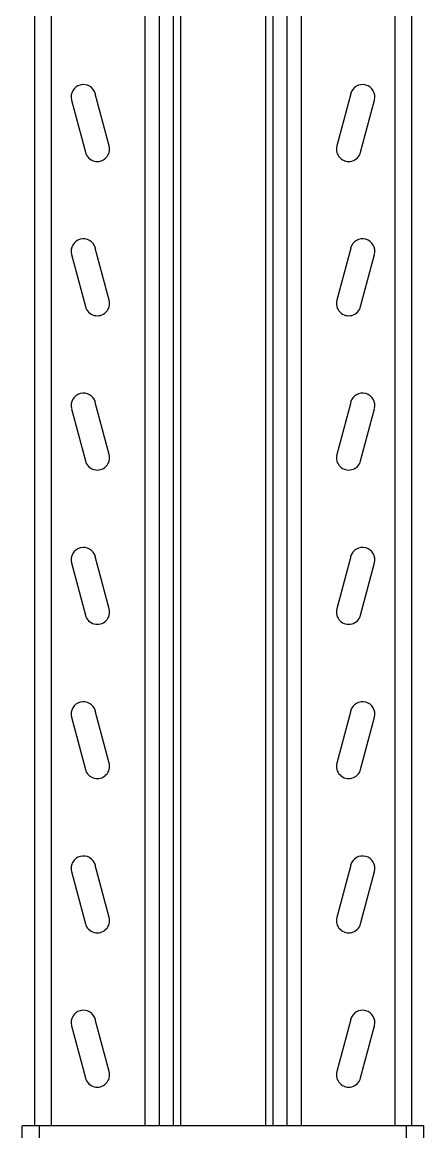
# Model space of a CAD drawing. Header units: metres. Extents: x -78 to 78, y -80 to 1005.
# Drawn here: x -65.2 to 65.2, y 102.8 to 462.4 of the extents above; entities that cross this region are included whole.
import ezdxf

# ---------------------------------------------------------------- set-up
doc = ezdxf.new("R2010")
doc.units = ezdxf.units.M

# ---------------------------------------------------------------- blocks, each defined once
blk = doc.blocks.new('*U1')
at = {"color": 7, "linetype": 'Continuous', "lineweight": 25}
for p, q in [((-49.15, 7.43), (-44.65, -9.48)), ((-36.92, -7.43), (-41.42, 9.48)), ((41.42, 9.48), (36.92, -7.43)), ((44.65, -9.48), (49.15, 7.43))]:
    blk.add_line(p, q, dxfattribs=at)
for centre, start, end in [((-45.28, 8.46), 14.9006, 194.9006), ((45.28, 8.46), 345.0994, 165.0994), ((-40.78, -8.46), 194.9006, 14.9006), ((40.78, -8.46), 165.0994, 345.0994)]:
    blk.add_arc(centre, 4, start, end, dxfattribs=at)
blk = doc.blocks.new('*U2')
at = {"color": 0, "linetype": 'ByBlock', "lineweight": -2, "transparency": 16777216}
for p in [(0, 300), (0, 250), (0, 200), (0, 150), (0, 100), (0, 50), (0, 0)]:
    blk.add_blockref('*U1', p, dxfattribs=at)
blk = doc.blocks.new('DI_COLUNA_FRONTAL_122')
at = {"color": 7, "linetype": 'Continuous', "lineweight": 25}
for p, q in [((-61.15, 1004.75), (-61.15, 104.75)), ((-55.75, 1004.75), (-55.75, 104.75)), ((-25.36, 1004.75), (-25.36, 104.75)), ((-20.73, 1004.75), (-20.73, 104.75)), ((-16.2, 1004.75), (-16.2, 104.75)), ((-13.84, 1004.75), (-13.84, 104.75)), ((13.84, 1004.75), (13.84, 104.75)), ((16.2, 1004.75), (16.2, 104.75)), ((20.73, 1004.75), (20.73, 104.75)), ((25.36, 1004.75), (25.36, 104.75)), ((55.75, 1004.75), (55.75, 104.75)), ((61.15, 1004.75), (61.15, 104.75)), ((-65.15, 6.27), (-65.15, 104.75)), ((65.15, 104.75), (-65.15, 104.75)), ((-59.5, 15.37), (-59.5, 104.75)), ((59.5, 15.37), (59.5, 104.75)), ((65.15, 6.27), (65.15, 104.75))]:
    blk.add_line(p, q, dxfattribs=at)
blk.add_blockref('*U2', (0, 129.75))

msp = doc.modelspace()

# ---------------------------------------------------------------- block references
msp.add_blockref('DI_COLUNA_FRONTAL_122', (0, 0))

doc.saveas('drawing.dxf')
